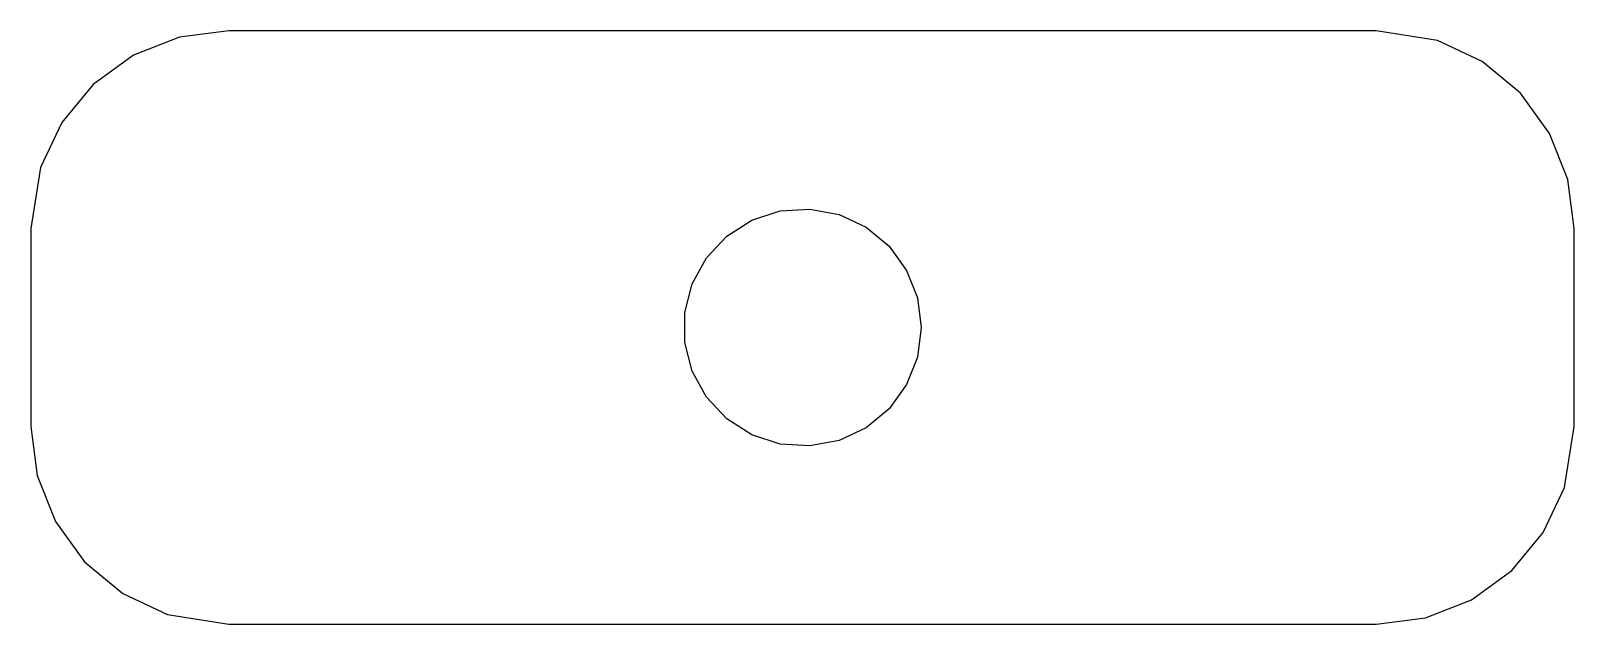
# Model space of a CAD drawing. Header units: metres. Extents: x -19.5 to 19.5, y -7.5 to 7.5.
import ezdxf

# ---------------------------------------------------------------- set-up
doc = ezdxf.new("R2010")
doc.units = ezdxf.units.M

msp = doc.modelspace()

# ---------------------------------------------------------------- linework, layer by layer
for p, q in [((-14.5, 7.5), (-15.7435, 7.34291)), ((14.5, 7.5), (-14.5, 7.5)), ((16.0451, 7.25528), (14.5, 7.5)), ((-15.7435, 7.34291), (-16.9088, 6.88153)), ((17.1791, 6.72163), (16.0451, 7.25528)), ((-16.9088, 6.88153), (-17.9227, 6.14484)), ((18.1448, 5.92273), (17.1791, 6.72163)), ((-17.9227, 6.14484), (-18.7216, 5.17914)), ((18.8815, 4.90877), (18.1448, 5.92273)), ((-18.7216, 5.17914), (-19.2553, 4.04509)), ((19.3429, 3.74345), (18.8815, 4.90877)), ((-19.2553, 4.04509), (-19.5, 2.5)), ((19.5, 2.5), (19.3429, 3.74345)), ((-1.27733, 2.71448), (-0.562134, 2.94685)), ((-0.562134, 2.94685), (0.18837, 2.99408)), ((0.18837, 2.99408), (0.927048, 2.85316)), ((0.927048, 2.85316), (1.60747, 2.53297)), ((-19.5, 2.5), (-19.5, -2.5)), ((-1.91226, 2.31154), (-1.27733, 2.71448)), ((1.60747, 2.53297), (2.1869, 2.05363)), ((19.5, -2.5), (19.5, 2.5)), ((-2.42705, 1.76335), (-1.91226, 2.31154)), ((2.1869, 2.05363), (2.62891, 1.44525)), ((-2.78932, 1.10437), (-2.42705, 1.76335)), ((2.62891, 1.44525), (2.90575, 0.746063)), ((-2.97633, 0.375992), (-2.78932, 1.10437)), ((2.90575, 0.746063), (3, 0)), ((-2.97633, -0.375992), (-2.97633, 0.375992)), ((3, 0), (2.90575, -0.746063)), ((-2.78932, -1.10437), (-2.97633, -0.375992)), ((2.90575, -0.746063), (2.62891, -1.44525)), ((-2.42705, -1.76335), (-2.78932, -1.10437)), ((2.62891, -1.44525), (2.1869, -2.05363)), ((-1.91226, -2.31154), (-2.42705, -1.76335)), ((-1.27733, -2.71448), (-1.91226, -2.31154)), ((2.1869, -2.05363), (1.60747, -2.53297)), ((-19.5, -2.5), (-19.3429, -3.74345)), ((-0.562134, -2.94685), (-1.27733, -2.71448)), ((1.60747, -2.53297), (0.927048, -2.85316)), ((19.2553, -4.04509), (19.5, -2.5)), ((0.18837, -2.99408), (-0.562134, -2.94685)), ((0.927048, -2.85316), (0.18837, -2.99408)), ((-19.3429, -3.74345), (-18.8815, -4.90877)), ((18.7216, -5.17914), (19.2553, -4.04509)), ((-18.8815, -4.90877), (-18.1448, -5.92273)), ((17.9227, -6.14484), (18.7216, -5.17914)), ((-18.1448, -5.92273), (-17.1791, -6.72163)), ((16.9088, -6.88153), (17.9227, -6.14484)), ((-17.1791, -6.72163), (-16.0451, -7.25528)), ((15.7435, -7.34291), (16.9088, -6.88153)), ((-16.0451, -7.25528), (-14.5, -7.5)), ((14.5, -7.5), (15.7435, -7.34291)), ((-14.5, -7.5), (14.5, -7.5))]:
    msp.add_line(p, q)

doc.saveas('drawing.dxf')
